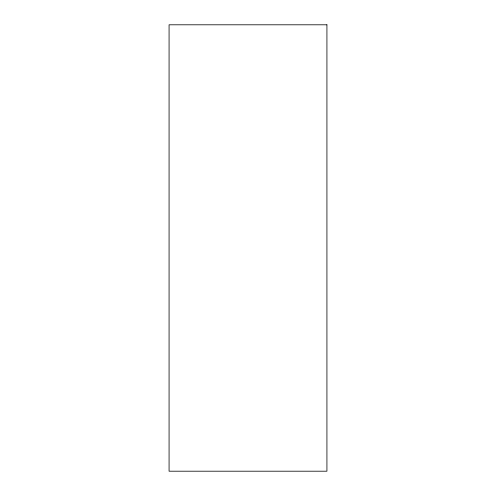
<?xml version="1.0" encoding="UTF-8"?>
<svg xmlns="http://www.w3.org/2000/svg" width="496" height="496" viewBox="0 0 496 496"><rect width="100%" height="100%" fill="white"/><g stroke="black" fill="none" stroke-linecap="round" stroke-linejoin="round"><path stroke-width="0.74" d="M326.926 24.8L169.074 24.8L169.074 471.2L326.926 471.2L326.926 24.8"/></g></svg>
